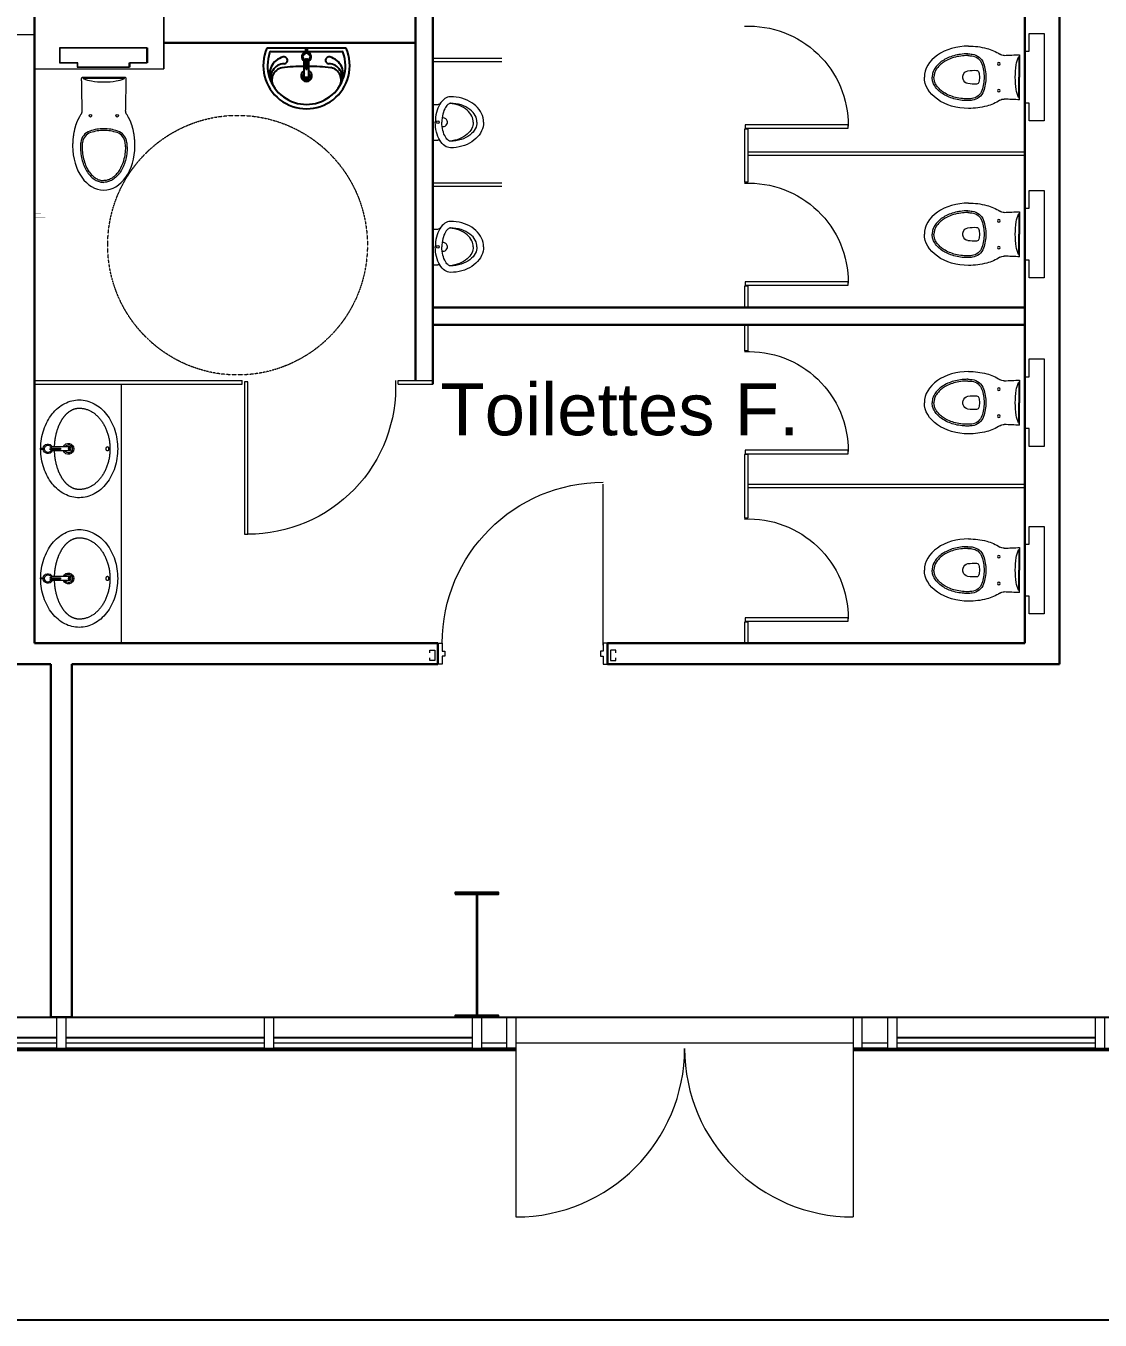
# Model space of a CAD drawing. Header units: metres. Extents: x 134472 to 303672, y 136880 to 366415.
# Drawn here: x 173492 to 179697, y 296349 to 303826 of the extents above; entities that cross this region are included whole.
import ezdxf

# ---------------------------------------------------------------- set-up
doc = ezdxf.new("R2010")
doc.units = ezdxf.units.M
doc.header["$LTSCALE"] = 2
doc.header["$MEASUREMENT"] = 0
doc.linetypes.add('STYLE_12', pattern=[0.46875, 0.3125, -0.15625])
for name, color, linetype in [('0.01', 8, 'Continuous'), ('0.03M', 254, 'Continuous'), ('1', 5, 'Continuous'), ('CFD-Tech Plumbing', 7, 'Continuous'), ('MOJI', 7, 'Continuous')]:
    doc.layers.add(name, color=color, linetype=linetype)
for name, color, linetype, lineweight in [('0.03', 151, 'Continuous', 5), ('0.03TEN', 8, 'STYLE_12', 5), ('0.10', 92, 'Continuous', 9), ('0.15', 5, 'Continuous', 15), ('0.30', 1, 'Continuous', 30), ('slh-aa-sanitaires', 5, 'Continuous', 0)]:
    doc.layers.add(name, color=color, linetype=linetype, lineweight=lineweight)
doc.styles.add('arial', font='arial.ttf')

# ---------------------------------------------------------------- blocks, each defined once
blk = doc.blocks.new('A$C78B22ED9')
for p, q in [((0, 0), (0, 10.3)), ((0, 10.3), (2.89, 10.3)), ((0, 0), (0, -10.3)), ((0, -10.3), (2.89, -10.3))]:
    blk.add_line(p, q)
at = {"flags": 128}
for points in [[(10.25, 14.75), (9.39, 14.68), (8.54, 14.47), (7.71, 14.11), (6.9, 13.63), (6.13, 13.01), (5.39, 12.26), (4.7, 11.4), (4.06, 10.43), (3.49, 9.36), (2.98, 8.19), (2.53, 6.95), (2.17, 5.64), (1.88, 4.28), (1.67, 2.88), (1.54, 1.45), (1.5, 0)], [(10.25, 10.95), (10.02, 10.93), (9.75, 10.86), (9.44, 10.73), (9.08, 10.51), (8.67, 10.18), (8.23, 9.74), (7.78, 9.18), (7.33, 8.49), (6.9, 7.69), (6.51, 6.79), (6.16, 5.8), (5.86, 4.74), (5.62, 3.61), (5.44, 2.43), (5.34, 1.22), (5.3, 0)], [(23.43, 0), (23.37, 0.9), (23.21, 1.8), (22.94, 2.7), (22.55, 3.59), (22.05, 4.48), (21.43, 5.34), (20.7, 6.18), (19.84, 6.98), (18.88, 7.74), (17.81, 8.43), (16.65, 9.06), (15.4, 9.6), (14.08, 10.07), (12.7, 10.44), (11.27, 10.71), (9.81, 10.88)], [(29.37, 0), (29.29, 1.29), (29.08, 2.56), (28.72, 3.82), (28.21, 5.04), (27.58, 6.23), (26.81, 7.37), (25.91, 8.46), (24.89, 9.48), (23.77, 10.43), (22.54, 11.3), (21.22, 12.08), (19.81, 12.77), (18.33, 13.37), (16.79, 13.86), (15.2, 14.25), (13.57, 14.53), (11.92, 14.69), (10.25, 14.75)], [(25.57, 0), (25.51, 0.96), (25.32, 1.93), (25.01, 2.89), (24.56, 3.85), (23.99, 4.79), (23.27, 5.71), (22.42, 6.59), (21.45, 7.42), (20.34, 8.19), (19.13, 8.89), (17.81, 9.5), (16.41, 10.01), (14.93, 10.41), (13.4, 10.71), (11.84, 10.89), (10.25, 10.95)]]:
    blk.add_lwpolyline(points, dxfattribs=at)
at = {"extrusion": (0, 0, -1), "flags": 128}
for points in [[(-10.25, -14.75), (-9.39, -14.68), (-8.54, -14.47), (-7.71, -14.11), (-6.9, -13.63), (-6.13, -13.01), (-5.39, -12.26), (-4.7, -11.4), (-4.06, -10.43), (-3.49, -9.36), (-2.98, -8.19), (-2.53, -6.95), (-2.17, -5.64), (-1.88, -4.28), (-1.67, -2.88), (-1.54, -1.45), (-1.5, 0)], [(-10.25, -10.95), (-10.02, -10.93), (-9.75, -10.86), (-9.44, -10.73), (-9.08, -10.51), (-8.67, -10.18), (-8.23, -9.74), (-7.78, -9.18), (-7.33, -8.49), (-6.9, -7.69), (-6.51, -6.79), (-6.16, -5.8), (-5.86, -4.74), (-5.62, -3.61), (-5.44, -2.43), (-5.34, -1.22), (-5.3, 0)], [(-23.43, 0), (-23.37, -0.9), (-23.21, -1.8), (-22.94, -2.7), (-22.55, -3.59), (-22.05, -4.48), (-21.43, -5.34), (-20.7, -6.18), (-19.84, -6.98), (-18.88, -7.74), (-17.81, -8.43), (-16.65, -9.06), (-15.4, -9.6), (-14.08, -10.07), (-12.7, -10.44), (-11.27, -10.71), (-9.81, -10.88)], [(-25.57, 0), (-25.51, -0.96), (-25.32, -1.93), (-25.01, -2.89), (-24.56, -3.85), (-23.99, -4.79), (-23.27, -5.71), (-22.42, -6.59), (-21.45, -7.42), (-20.34, -8.19), (-19.13, -8.89), (-17.81, -9.5), (-16.41, -10.01), (-14.93, -10.41), (-13.4, -10.71), (-11.84, -10.89), (-10.25, -10.95)], [(-29.37, 0), (-29.29, -1.29), (-29.08, -2.56), (-28.72, -3.82), (-28.21, -5.04), (-27.58, -6.23), (-26.81, -7.38), (-25.91, -8.46), (-24.89, -9.48), (-23.77, -10.43), (-22.54, -11.3), (-21.22, -12.08), (-19.81, -12.77), (-18.33, -13.37), (-16.79, -13.86), (-15.2, -14.25), (-13.57, -14.53), (-11.92, -14.69), (-10.25, -14.75)]]:
    blk.add_lwpolyline(points, dxfattribs=at)
blk.add_circle((3, 0), 0.75)
for centre, radius, start, end in [((2.89, 12.3), 2, 270, 325.48795), ((6, 0), 2.5, 265.41143, 102.88016), ((2.89, -12.3), 2, 34.51205, 90)]:
    blk.add_arc(centre, radius, start, end)
blk = doc.blocks.new('bagno')
for p, q in [((0, 130), (0, 0)), ((0, 120), (1.6, 120)), ((5, 115), (5, 0)), ((0, -130), (0, 0)), ((5, -115), (5, 0)), ((0, -120), (1.6, -120))]:
    blk.add_line(p, q)
for centre in [(120, 77.5), (120, -77.5)]:
    blk.add_circle(centre, 7.5)
for centre, radius, start, end in [((251.8, -75.4), 250, 104.29446, 123.55535), ((295, -245), 425, 90, 104.29446), ((-162.3, -4867.4), 5000, 87.1153, 88.14007), ((1.6, 114), 6, 22.03372, 90), ((-178.2, 41.2), 200, 8.7816, 22.03372), ((91.5, 166.2), 40, 266.91908, 303.55535), ((440, 0), 245, 160.90325, 180), ((440, 0), 235, 160.90325, 180), ((284.1, 54), 80, 97.31689, 160.90325), ((284.1, 54), 70, 97.31689, 160.90325), ((300, -70), 205, 90, 97.31689), ((300, -70), 195, 90, 97.31689), ((-445, 0), 470, 0, 8.7816), ((-445, 0), 470, 351.2184, 0), ((352.3, 0), 120, 166.54889, 180), ((250.2, 24.4), 15, 95.29521, 166.54889), ((264.4, -160), 200, 80.2292, 94.46915), ((292.4, 2.6), 35, 14.91923, 80.2292), ((282.7, 0), 45, 0, 14.91923), ((-178.2, -41.2), 200, 337.96628, 351.2184), ((440, 0), 245, 180, 199.09675), ((440, 0), 235, 180, 199.09675), ((352.3, 0), 120, 180, 193.45111), ((250.2, -24.4), 15, 193.45111, 264.70479), ((264.4, 160), 200, 265.53085, 279.7708), ((292.4, -2.6), 35, 279.7708, 345.08077), ((282.7, 0), 45, 345.08077, 0), ((-162.3, 4867.4), 5000, 271.85993, 272.8847), ((1.6, -114), 6, 270, 337.96628), ((91.5, -166.2), 40, 56.44465, 93.08092), ((251.8, 75.4), 250, 236.44465, 255.70554), ((284.1, -54), 80, 199.09675, 262.68311), ((284.1, -54), 70, 199.09675, 262.68311), ((300, 70), 205, 262.68311, 270), ((300, 70), 195, 262.68311, 270), ((295, 245), 425, 255.70554, 270)]:
    blk.add_arc(centre, radius, start, end)
at = {"extrusion": (0, 0, -1)}
blk.add_ellipse((295, 0), major_axis=(-255, 0), ratio=0.705882, start_param=1.570796, end_param=3.141593, dxfattribs=at)
blk.add_ellipse((295, 0), major_axis=(-255, 0), ratio=0.705882, start_param=1.570796, end_param=3.141593)
for points, knots in [([(300, 135), (307.1, 135), (314.2, 134.8), (334.6, 133.4), (347.9, 131.6), (373.5, 126.4), (386, 122.9), (409.6, 114.5), (420.8, 109.5), (441.5, 98.2), (451, 91.9), (468, 78), (475.5, 70.5), (488, 54.6), (493.1, 46.3), (500, 30.7), (502.2, 23.5), (504.5, 10.9), (505, 5.5), (505, 0)], [1.570796, 1.570796, 1.570796, 1.570796, 1.675776, 1.675776, 1.873884, 1.873884, 2.071992, 2.071992, 2.270101, 2.270101, 2.468209, 2.468209, 2.666317, 2.666317, 2.864425, 2.864425, 3.022458, 3.022458, 3.141593, 3.141593, 3.141593, 3.141593]), ([(300, 125), (306.8, 125), (313.6, 124.8), (333.9, 123.4), (347.2, 121.6), (373.1, 116.2), (385.6, 112.6), (409.1, 103.9), (420.1, 98.7), (438, 88.4), (445.2, 83.5), (458.4, 73), (464.4, 67.4), (474.7, 55.7), (479.2, 49.6), (486.4, 37.1), (489.3, 30.7), (493.3, 17.7), (494.5, 11.1), (495, 3), (495, 1.5), (495, 0)], [1.570796, 1.570796, 1.570796, 1.570796, 1.674428, 1.674428, 1.881692, 1.881692, 2.088956, 2.088956, 2.296219, 2.296219, 2.456954, 2.456954, 2.618871, 2.618871, 2.780788, 2.780788, 2.942705, 2.942705, 3.104622, 3.104622, 3.141593, 3.141593, 3.141593, 3.141593]), ([(300, -125), (306.8, -125), (313.6, -124.8), (333.9, -123.4), (347.2, -121.6), (373.1, -116.2), (385.6, -112.6), (409.1, -103.9), (420.1, -98.7), (438, -88.4), (445.2, -83.5), (458.4, -73), (464.4, -67.4), (474.7, -55.7), (479.2, -49.6), (486.4, -37.1), (489.3, -30.7), (493.3, -17.7), (494.5, -11.1), (495, -3), (495, -1.5), (495, 0)], [1.570796, 1.570796, 1.570796, 1.570796, 1.674428, 1.674428, 1.881692, 1.881692, 2.088956, 2.088956, 2.296219, 2.296219, 2.456954, 2.456954, 2.618871, 2.618871, 2.780788, 2.780788, 2.942705, 2.942705, 3.104622, 3.104622, 3.141593, 3.141593, 3.141593, 3.141593]), ([(300, -135), (307.1, -135), (314.2, -134.8), (334.6, -133.4), (347.9, -131.6), (373.5, -126.4), (386, -122.9), (409.6, -114.5), (420.8, -109.5), (441.5, -98.2), (451, -91.9), (468, -78), (475.5, -70.5), (488, -54.6), (493.1, -46.3), (500, -30.7), (502.2, -23.5), (504.5, -10.9), (505, -5.5), (505, 0)], [1.570796, 1.570796, 1.570796, 1.570796, 1.675776, 1.675776, 1.873884, 1.873884, 2.071992, 2.071992, 2.270101, 2.270101, 2.468209, 2.468209, 2.666317, 2.666317, 2.864425, 2.864425, 3.022458, 3.022458, 3.141593, 3.141593, 3.141593, 3.141593])]:
    blk.add_open_spline(points, degree=3, knots=knots)
blk = doc.blocks.new('bowl')
at = {"layer": 'CFD-Tech Plumbing'}
for p, q in [((0, -229.1), (0, 229.1)), ((-20, 203.3), (-20, 0)), ((-178.1, 12.5), (-66.2, 12.5)), ((-121.8, 4), (-70.1, 4)), ((-29.7, 3), (-5.8, 3)), ((-20, 0), (-20, -203.3)), ((-5.8, -3), (-5.8, 3)), ((-66.2, -12.5), (-178.1, -12.5)), ((-70.1, -4), (-121.8, -4)), ((-5.8, -3), (-29.7, -3))]:
    blk.add_line(p, q, dxfattribs=at)
for centre, radius, start, end in [((-100, 0), 250, 66.42181, 293.57819), ((-100, 0), 225, 70.99921, 289.00079), ((-183.7, 127.6), 72.4, 11.77716, 123.26184), ((-170, 127), 80, 1.71405, 114.98755), ((-152.1, 108.1), 105, 14.93961, 115.74646), ((-30, 203.3), 10, 0, 70.99927), ((-1405, 0), 1300, 0.55093, 6.28827), ((-70, 130), 20, 181.71405, 14.93958), ((-160, 0), 31.5, 23.37987, 336.62013), ((-156.7, 0), 24.8, 149.71071, 210.28929), ((-199.5, 0), 24.8, 329.71071, 30.28929), ((-160, 0), 20, 38.68219, 141.31781), ((-193.7, 0), 24.8, 329.71071, 30.28929), ((-82, 0), 40, 174.26083, 185.73917), ((-50, 0), 27.5, 6.26291, 152.96431), ((-50, 0), 20.5, 90, 270), ((-64, 4), 1.7, 90, 270), ((-64, 4), 1.7, 270, 90), ((-50, 0), 20.5, 270, 90), ((-160, 0), 20, 218.68219, 321.31781), ((-1405, 0), 1300, 353.78851, 359.44907), ((-50, 0), 27.5, 207.03569, 353.73709), ((-64, -4), 1.7, 90, 270), ((-64, -4), 1.7, 270, 90), ((-183.7, -127.6), 72.4, 236.73816, 349.66806), ((-170, -127), 80, 245.01245, 358.28595), ((-152.1, -108.1), 105, 244.25354, 345.06039), ((-70, -130), 20, 345.06042, 178.28601), ((-30, -203.3), 10, 289.00073, 0)]:
    blk.add_arc(centre, radius, start, end, dxfattribs=at)
blk = doc.blocks.new('洗面台')
for p, q in [((-3, -67.8), (-3, -91.7)), ((-3, -67.8), (3, -67.8)), ((3, -91.7), (3, -67.8)), ((-12.5, -128.2), (-12.5, -240.1)), ((-4, -132.1), (-4, -183.8)), ((4, -183.8), (4, -132.1)), ((12.5, -240.1), (12.5, -128.2))]:
    blk.add_line(p, q)
for points in [[(-3, -70, 0), (-16.8, -70.4, 0), (-30.6, -71.3, 0), (-44.3, -72.8, 0), (-57.9, -74.7, 0), (-71.3, -77.2, 0), (-84.6, -80.2, 0), (-97.7, -83.7, 0), (-110.5, -87.7, 0), (-123.1, -92.2, 0), (-135.4, -97.2, 0), (-147.4, -102.7, 0), (-159, -108.6, 0), (-170.2, -114.9, 0), (-181, -121.7, 0), (-191.4, -128.9, 0), (-201.3, -136.4, 0), (-210.8, -144.4, 0), (-219.7, -152.7, 0), (-228.2, -161.3, 0), (-236, -170.2, 0), (-243.3, -179.5, 0), (-250.1, -189, 0), (-256.2, -198.7, 0), (-261.7, -208.7, 0), (-266.6, -218.9, 0), (-270.8, -229.3, 0), (-274.4, -239.8, 0), (-277.4, -250.4, 0), (-279.7, -261.1, 0), (-281.3, -271.9, 0), (-282.2, -282.8, 0), (-282.5, -293.7, 0), (-282.1, -304.6, 0), (-281, -315.4, 0), (-279.2, -326.2, 0), (-276.8, -336.9, 0), (-273.7, -347.5, 0), (-270, -358, 0), (-265.6, -368.3, 0), (-260.6, -378.5, 0), (-254.9, -388.4, 0), (-248.7, -398.1, 0), (-241.8, -407.6, 0), (-234.4, -416.7, 0), (-226.4, -425.6, 0), (-217.8, -434.2, 0), (-208.8, -442.4, 0), (-199.2, -450.3, 0), (-189.2, -457.7, 0), (-178.7, -464.8, 0), (-167.8, -471.5, 0), (-156.5, -477.8, 0), (-144.8, -483.6, 0), (-132.8, -488.9, 0), (-120.4, -493.8, 0), (-107.8, -498.2, 0), (-94.9, -502.1, 0), (-81.7, -505.5, 0), (-68.4, -508.4, 0), (-54.9, -510.8, 0), (-41.3, -512.6, 0), (-27.6, -513.9, 0), (-13.8, -514.7, 0), (0, -515, 0), (13.8, -514.7, 0), (27.6, -513.9, 0), (41.3, -512.6, 0), (54.9, -510.8, 0), (68.4, -508.4, 0), (81.7, -505.5, 0), (94.9, -502.1, 0), (107.8, -498.2, 0), (120.4, -493.8, 0), (132.8, -488.9, 0), (144.8, -483.6, 0), (156.5, -477.8, 0), (167.8, -471.5, 0), (178.7, -464.8, 0), (189.2, -457.7, 0), (199.2, -450.3, 0), (208.8, -442.4, 0), (217.8, -434.2, 0), (226.4, -425.6, 0), (234.4, -416.7, 0), (241.8, -407.6, 0), (248.7, -398.1, 0), (254.9, -388.4, 0), (260.6, -378.5, 0), (265.6, -368.3, 0), (270, -358, 0), (273.7, -347.5, 0), (276.8, -336.9, 0), (279.2, -326.2, 0), (281, -315.4, 0), (282.1, -304.6, 0), (282.5, -293.7, 0), (282.2, -282.8, 0), (281.3, -271.9, 0), (279.7, -261.1, 0), (277.4, -250.4, 0), (274.5, -239.8, 0), (270.9, -229.3, 0), (266.6, -218.9, 0), (261.7, -208.7, 0), (256.2, -198.7, 0), (250.1, -189, 0), (243.3, -179.5, 0), (236, -170.2, 0), (228.2, -161.3, 0), (219.7, -152.7, 0), (210.8, -144.4, 0), (201.3, -136.4, 0), (191.4, -128.9, 0), (181, -121.7, 0), (170.2, -114.9, 0), (159, -108.6, 0), (147.4, -102.7, 0), (135.4, -97.2, 0), (123.1, -92.2, 0), (110.5, -87.7, 0), (97.7, -83.7, 0), (84.6, -80.2, 0), (71.3, -77.2, 0), (57.9, -74.7, 0), (44.3, -72.8, 0), (30.6, -71.3, 0), (16.8, -70.4, 0), (3, -70, 0)], [(-12.5, -150.2, 0), (-15.3, -150.3, 0), (-18.1, -150.4, 0), (-20.8, -150.6, 0), (-23.6, -150.7, 0), (-26.4, -150.9, 0), (-29.1, -151.1, 0), (-31.9, -151.3, 0), (-34.7, -151.6, 0), (-37.4, -151.8, 0), (-40.2, -152.1, 0), (-42.9, -152.4, 0), (-45.6, -152.7, 0), (-48.4, -153.1, 0), (-51.1, -153.4, 0), (-53.8, -153.8, 0), (-56.5, -154.2, 0), (-59.2, -154.6, 0), (-61.9, -155, 0), (-64.6, -155.5, 0), (-67.3, -156, 0), (-69.9, -156.5, 0), (-72.6, -157, 0), (-75.2, -157.5, 0), (-77.9, -158.1, 0), (-80.5, -158.6, 0), (-83.1, -159.2, 0), (-85.7, -159.8, 0), (-88.3, -160.4, 0), (-90.9, -161.1, 0), (-93.4, -161.8, 0), (-96, -162.4, 0), (-98.5, -163.1, 0), (-101, -163.8, 0), (-103.6, -164.6, 0), (-106, -165.3, 0), (-108.5, -166.1, 0), (-111, -166.9, 0), (-113.4, -167.7, 0), (-115.9, -168.5, 0), (-118.3, -169.4, 0), (-120.7, -170.2, 0), (-123.1, -171.1, 0), (-125.4, -172, 0), (-127.8, -172.9, 0), (-130.1, -173.8, 0), (-132.4, -174.8, 0), (-134.7, -175.7, 0), (-137, -176.7, 0), (-139.2, -177.7, 0), (-141.5, -178.7, 0), (-143.7, -179.7, 0), (-145.9, -180.8, 0), (-148.1, -181.8, 0), (-150.2, -182.9, 0), (-152.3, -184, 0), (-154.5, -185.1, 0), (-156.5, -186.2, 0), (-158.6, -187.4, 0), (-160.7, -188.5, 0), (-162.7, -189.7, 0), (-164.7, -190.8, 0), (-166.7, -192, 0), (-168.6, -193.2, 0), (-170.5, -194.5, 0), (-172.4, -195.7, 0), (-174.3, -196.9, 0), (-176.2, -198.2, 0), (-178, -199.5, 0), (-179.8, -200.8, 0), (-181.6, -202.1, 0), (-183.3, -203.4, 0), (-185.1, -204.7, 0), (-186.8, -206, 0), (-188.5, -207.4, 0), (-190.1, -208.7, 0), (-191.7, -210.1, 0), (-193.3, -211.5, 0), (-194.9, -212.9, 0), (-196.4, -214.3, 0), (-198, -215.7, 0), (-199.4, -217.1, 0), (-200.9, -218.6, 0), (-202.3, -220, 0), (-203.7, -221.5, 0), (-205.1, -223, 0), (-206.5, -224.4, 0), (-207.8, -225.9, 0), (-209.1, -227.4, 0), (-210.3, -228.9, 0), (-211.6, -230.5, 0), (-212.7, -232, 0), (-213.9, -233.5, 0), (-215.1, -235.1, 0), (-216.2, -236.6, 0), (-217.2, -238.2, 0), (-218.3, -239.7, 0), (-219.3, -241.3, 0), (-220.3, -242.9, 0), (-221.2, -244.5, 0), (-222.2, -246.1, 0), (-223.1, -247.7, 0), (-223.9, -249.3, 0), (-224.8, -250.9, 0), (-225.6, -252.5, 0), (-226.3, -254.1, 0), (-227.1, -255.8, 0), (-227.8, -257.4, 0), (-228.4, -259, 0), (-229.1, -260.7, 0), (-229.7, -262.3, 0), (-230.2, -264, 0), (-230.8, -265.6, 0), (-231.3, -267.3, 0), (-231.8, -269, 0), (-232.2, -270.6, 0), (-232.6, -272.3, 0), (-233, -274, 0), (-233.4, -275.6, 0), (-233.7, -277.3, 0), (-233.9, -279, 0), (-234.2, -280.7, 0), (-234.4, -282.4, 0), (-234.6, -284.1, 0), (-234.7, -285.7, 0), (-234.9, -287.4, 0), (-234.9, -289.1, 0), (-235, -290.8, 0), (-235, -292.5, 0)], [(235, -292.5, 0), (235, -290.8, 0), (234.9, -289.1, 0), (234.9, -287.4, 0), (234.7, -285.7, 0), (234.6, -284.1, 0), (234.4, -282.4, 0), (234.2, -280.7, 0), (233.9, -279, 0), (233.7, -277.3, 0), (233.4, -275.6, 0), (233, -274, 0), (232.6, -272.3, 0), (232.2, -270.6, 0), (231.8, -269, 0), (231.3, -267.3, 0), (230.8, -265.6, 0), (230.2, -264, 0), (229.7, -262.3, 0), (229.1, -260.7, 0), (228.4, -259, 0), (227.8, -257.4, 0), (227.1, -255.8, 0), (226.3, -254.1, 0), (225.6, -252.5, 0), (224.8, -250.9, 0), (223.9, -249.3, 0), (223.1, -247.7, 0), (222.2, -246.1, 0), (221.2, -244.5, 0), (220.3, -242.9, 0), (219.3, -241.3, 0), (218.3, -239.7, 0), (217.2, -238.2, 0), (216.2, -236.6, 0), (215.1, -235.1, 0), (213.9, -233.5, 0), (212.7, -232, 0), (211.6, -230.5, 0), (210.3, -228.9, 0), (209.1, -227.4, 0), (207.8, -225.9, 0), (206.5, -224.4, 0), (205.1, -223, 0), (203.7, -221.5, 0), (202.3, -220, 0), (200.9, -218.6, 0), (199.4, -217.1, 0), (198, -215.7, 0), (196.4, -214.3, 0), (194.9, -212.9, 0), (193.3, -211.5, 0), (191.7, -210.1, 0), (190.1, -208.7, 0), (188.5, -207.4, 0), (186.8, -206, 0), (185.1, -204.7, 0), (183.3, -203.4, 0), (181.6, -202.1, 0), (179.8, -200.8, 0), (178, -199.5, 0), (176.2, -198.2, 0), (174.3, -196.9, 0), (172.4, -195.7, 0), (170.5, -194.5, 0), (168.6, -193.2, 0), (166.7, -192, 0), (164.7, -190.8, 0), (162.7, -189.7, 0), (160.7, -188.5, 0), (158.6, -187.4, 0), (156.5, -186.2, 0), (154.5, -185.1, 0), (152.3, -184, 0), (150.2, -182.9, 0), (148.1, -181.8, 0), (145.9, -180.8, 0), (143.7, -179.7, 0), (141.5, -178.7, 0), (139.2, -177.7, 0), (137, -176.7, 0), (134.7, -175.7, 0), (132.4, -174.8, 0), (130.1, -173.8, 0), (127.8, -172.9, 0), (125.4, -172, 0), (123.1, -171.1, 0), (120.7, -170.2, 0), (118.3, -169.4, 0), (115.9, -168.5, 0), (113.4, -167.7, 0), (111, -166.9, 0), (108.5, -166.1, 0), (106, -165.3, 0), (103.6, -164.6, 0), (101, -163.8, 0), (98.5, -163.1, 0), (96, -162.4, 0), (93.4, -161.8, 0), (90.9, -161.1, 0), (88.3, -160.4, 0), (85.7, -159.8, 0), (83.1, -159.2, 0), (80.5, -158.6, 0), (77.9, -158.1, 0), (75.2, -157.5, 0), (72.6, -157, 0), (69.9, -156.5, 0), (67.3, -156, 0), (64.6, -155.5, 0), (61.9, -155, 0), (59.2, -154.6, 0), (56.5, -154.2, 0), (53.8, -153.8, 0), (51.1, -153.4, 0), (48.4, -153.1, 0), (45.6, -152.7, 0), (42.9, -152.4, 0), (40.2, -152.1, 0), (37.4, -151.8, 0), (34.7, -151.6, 0), (31.9, -151.3, 0), (29.1, -151.1, 0), (26.4, -150.9, 0), (23.6, -150.7, 0), (20.8, -150.6, 0), (18.1, -150.4, 0), (15.3, -150.3, 0), (12.5, -150.2, 0)], [(-235, -292.5, 0), (-234.9, -296.9, 0), (-234.7, -301.2, 0), (-234.4, -305.6, 0), (-233.9, -309.9, 0), (-233.2, -314.2, 0), (-232.5, -318.5, 0), (-231.5, -322.8, 0), (-230.5, -327.1, 0), (-229.3, -331.4, 0), (-228, -335.6, 0), (-226.5, -339.8, 0), (-224.9, -344, 0), (-223.1, -348.2, 0), (-221.3, -352.3, 0), (-219.3, -356.4, 0), (-217.1, -360.4, 0), (-214.8, -364.4, 0), (-212.4, -368.4, 0), (-209.9, -372.3, 0), (-207.3, -376.2, 0), (-204.5, -380, 0), (-201.6, -383.8, 0), (-198.5, -387.5, 0), (-195.4, -391.1, 0), (-192.1, -394.7, 0), (-188.8, -398.2, 0), (-185.3, -401.7, 0), (-181.7, -405.1, 0), (-177.9, -408.4, 0), (-174.1, -411.7, 0), (-170.2, -414.9, 0), (-166.2, -418, 0), (-162, -421.1, 0), (-157.8, -424, 0), (-153.5, -426.9, 0), (-149.1, -429.7, 0), (-144.6, -432.4, 0), (-140, -435.1, 0), (-135.3, -437.6, 0), (-130.6, -440.1, 0), (-125.7, -442.5, 0), (-120.8, -444.8, 0), (-115.8, -446.9, 0), (-110.8, -449, 0), (-105.7, -451.1, 0), (-100.5, -453, 0), (-95.2, -454.8, 0), (-89.9, -456.5, 0), (-84.6, -458.1, 0), (-79.2, -459.6, 0), (-73.7, -461, 0), (-68.2, -462.4, 0), (-62.7, -463.6, 0), (-57.1, -464.7, 0), (-51.5, -465.7, 0), (-45.8, -466.6, 0), (-40.2, -467.4, 0), (-34.5, -468.1, 0), (-28.8, -468.7, 0), (-23, -469.1, 0), (-17.3, -469.5, 0), (-11.5, -469.8, 0), (-5.8, -470, 0), (0, -470, 0), (5.8, -470, 0), (11.5, -469.8, 0), (17.3, -469.5, 0), (23, -469.1, 0), (28.8, -468.7, 0), (34.5, -468.1, 0), (40.2, -467.4, 0), (45.8, -466.6, 0), (51.5, -465.7, 0), (57.1, -464.7, 0), (62.7, -463.6, 0), (68.2, -462.4, 0), (73.7, -461, 0), (79.2, -459.6, 0), (84.6, -458.1, 0), (89.9, -456.5, 0), (95.2, -454.8, 0), (100.5, -453, 0), (105.7, -451.1, 0), (110.8, -449, 0), (115.8, -446.9, 0), (120.8, -444.8, 0), (125.7, -442.5, 0), (130.6, -440.1, 0), (135.3, -437.6, 0), (140, -435.1, 0), (144.6, -432.4, 0), (149.1, -429.7, 0), (153.5, -426.9, 0), (157.8, -424, 0), (162, -421.1, 0), (166.2, -418, 0), (170.2, -414.9, 0), (174.1, -411.7, 0), (177.9, -408.4, 0), (181.7, -405.1, 0), (185.3, -401.7, 0), (188.8, -398.2, 0), (192.1, -394.7, 0), (195.4, -391.1, 0), (198.5, -387.5, 0), (201.6, -383.8, 0), (204.5, -380, 0), (207.3, -376.2, 0), (209.9, -372.3, 0), (212.4, -368.4, 0), (214.8, -364.4, 0), (217.1, -360.4, 0), (219.3, -356.4, 0), (221.3, -352.3, 0), (223.1, -348.2, 0), (224.9, -344, 0), (226.5, -339.8, 0), (228, -335.6, 0), (229.3, -331.4, 0), (230.5, -327.1, 0), (231.5, -322.8, 0), (232.5, -318.5, 0), (233.2, -314.2, 0), (233.9, -309.9, 0), (234.4, -305.6, 0), (234.7, -301.2, 0), (234.9, -296.9, 0), (235, -292.5, 0)], [(-12.5, -455.5, 0), (-12.5, -455.9, 0), (-12.4, -456.2, 0), (-12.4, -456.6, 0), (-12.3, -456.9, 0), (-12.1, -457.3, 0), (-12, -457.6, 0), (-11.8, -457.9, 0), (-11.5, -458.3, 0), (-11.3, -458.6, 0), (-11, -458.9, 0), (-10.7, -459.2, 0), (-10.4, -459.5, 0), (-10, -459.8, 0), (-9.7, -460.1, 0), (-9.3, -460.4, 0), (-8.8, -460.6, 0), (-8.4, -460.9, 0), (-7.9, -461.1, 0), (-7.4, -461.3, 0), (-6.9, -461.5, 0), (-6.4, -461.7, 0), (-5.9, -461.9, 0), (-5.3, -462.1, 0), (-4.8, -462.2, 0), (-4.2, -462.3, 0), (-3.6, -462.4, 0), (-3, -462.5, 0), (-2.4, -462.6, 0), (-1.8, -462.7, 0), (-1.2, -462.7, 0), (-0.6, -462.7, 0), (0, -462.8, 0), (0.6, -462.7, 0), (1.2, -462.7, 0), (1.8, -462.7, 0), (2.4, -462.6, 0), (3, -462.5, 0), (3.6, -462.4, 0), (4.2, -462.3, 0), (4.8, -462.2, 0), (5.3, -462.1, 0), (5.9, -461.9, 0), (6.4, -461.7, 0), (6.9, -461.5, 0), (7.4, -461.3, 0), (7.9, -461.1, 0), (8.4, -460.9, 0), (8.8, -460.6, 0), (9.3, -460.4, 0), (9.7, -460.1, 0), (10, -459.8, 0), (10.4, -459.5, 0), (10.7, -459.2, 0), (11, -458.9, 0), (11.3, -458.6, 0), (11.5, -458.3, 0), (11.8, -457.9, 0), (12, -457.6, 0), (12.1, -457.3, 0), (12.3, -456.9, 0), (12.4, -456.6, 0), (12.4, -456.2, 0), (12.5, -455.9, 0), (12.5, -455.5, 0), (12.5, -455.1, 0), (12.4, -454.8, 0), (12.4, -454.4, 0), (12.3, -454.1, 0), (12.1, -453.7, 0), (12, -453.4, 0), (11.8, -453.1, 0), (11.5, -452.7, 0), (11.3, -452.4, 0), (11, -452.1, 0), (10.7, -451.8, 0), (10.4, -451.5, 0), (10, -451.2, 0), (9.7, -450.9, 0), (9.3, -450.6, 0), (8.8, -450.4, 0), (8.4, -450.1, 0), (7.9, -449.9, 0), (7.4, -449.7, 0), (6.9, -449.5, 0), (6.4, -449.3, 0), (5.9, -449.1, 0), (5.3, -448.9, 0), (4.8, -448.8, 0), (4.2, -448.7, 0), (3.6, -448.6, 0), (3, -448.5, 0), (2.4, -448.4, 0), (1.8, -448.3, 0), (1.2, -448.3, 0), (0.6, -448.3, 0), (0, -448.3, 0), (-0.6, -448.3, 0), (-1.2, -448.3, 0), (-1.8, -448.3, 0), (-2.4, -448.4, 0), (-3, -448.5, 0), (-3.6, -448.6, 0), (-4.2, -448.7, 0), (-4.8, -448.8, 0), (-5.3, -448.9, 0), (-5.9, -449.1, 0), (-6.4, -449.3, 0), (-6.9, -449.5, 0), (-7.4, -449.7, 0), (-7.9, -449.9, 0), (-8.4, -450.1, 0), (-8.8, -450.4, 0), (-9.3, -450.6, 0), (-9.7, -450.9, 0), (-10, -451.2, 0), (-10.4, -451.5, 0), (-10.7, -451.8, 0), (-11, -452.1, 0), (-11.3, -452.4, 0), (-11.5, -452.7, 0), (-11.8, -453.1, 0), (-12, -453.4, 0), (-12.1, -453.7, 0), (-12.3, -454.1, 0), (-12.4, -454.4, 0), (-12.4, -454.8, 0), (-12.5, -455.1, 0), (-12.5, -455.5, 0)]]:
    blk.add_polyline3d(points)
for centre, radius, start, end in [((0, -112), 27.5, 96.26291, 242.96431), ((0, -112), 20.5, 0, 180), ((0, -112), 20.5, 180, 0), ((-4, -126), 1.7, 0, 180), ((-4, -126), 1.7, 180, 0), ((4, -126), 1.7, 0, 180), ((4, -126), 1.7, 180, 0), ((0, -112), 27.5, 297.03569, 83.73709), ((0, -230), 31.5, 113.37987, 66.62013), ((0, -230), 23.5, 122.13493, 57.86507), ((0, -144), 40, 264.26083, 275.73917), ((0, -255.7), 24.8, 59.71071, 120.28929), ((0, -261.5), 24.8, 59.71071, 120.28929), ((0, -218.7), 24.8, 239.71071, 300.28929), ((115, -292.5), 120, 0, 2.00702)]:
    blk.add_arc(centre, radius, start, end)

msp = doc.modelspace()

# ---------------------------------------------------------------- linework, layer by layer
at = {"layer": '0.01', "linetype": 'Continuous'}
for p, q in [((157846.586, 298099.317), (223846.586, 298099.317)), ((169870.536, 297909.325), (176322.586, 297909.325)), ((170070.586, 297919.325), (176322.586, 297919.325)), ((178270.586, 297919.324), (223666.586, 297919.322)), ((178270.586, 297909.324), (223656.586, 297909.322))]:
    msp.add_line(p, q, dxfattribs=at)
at = {"layer": '0.01', "flags": 128}
for points in [[(173670.586, 297979.324), (172522.586, 297979.324)], [(174870.586, 297979.324), (173722.586, 297979.324)], [(176070.586, 297979.324), (174922.586, 297979.324)], [(179670.586, 297979.324), (178522.586, 297979.324)], [(173670.586, 297919.324), (172522.586, 297919.324)], [(174870.586, 297919.324), (173722.586, 297919.324)], [(176070.586, 297919.324), (174922.586, 297919.324)], [(176322.586, 297919.324), (176122.586, 297919.324)], [(178470.586, 297919.324), (178270.586, 297919.324)], [(179670.586, 297919.324), (178522.586, 297919.324)]]:
    msp.add_lwpolyline(points, dxfattribs=at)
at = {"layer": '0.03', "flags": 128}
for points in [[(177641.784, 303824.227, -0.42791494), (178242.103, 303247.223)], [(177641.784, 302917.227, -0.42791494), (178242.103, 302340.223)], [(177641.784, 301944.227, -0.42791494), (178242.103, 301367.223)], [(175626.583, 301776.446, -0.42791494), (174773.965, 300889.376)], [(175896.581, 300259.317, -0.41421356), (176826.581, 301189.317)], [(177641.784, 300977.227, -0.42791494), (178242.103, 300400.223)], [(176322.586, 296945.322, 0.41421356), (177296.586, 297919.322)], [(177296.586, 297919.322, 0.41421356), (178270.586, 296945.322)]]:
    msp.add_lwpolyline(points, format="xyb", dxfattribs=at)
for points in [[(179261.675, 303379.223), (179261.675, 303679.223), (179286.675, 303679.223), (179286.675, 303781.723), (179373.675, 303781.723), (179373.675, 303276.723), (179286.675, 303276.723), (179286.675, 303379.223), (179261.675, 303379.223)], [(173788.05, 303587.024), (174088.05, 303587.024), (174088.05, 303612.024), (174190.55, 303612.024), (174190.55, 303699.024), (173685.55, 303699.024), (173685.55, 303612.024), (173788.05, 303612.024), (173788.05, 303587.024)], [(174091.583, 303587.024), (173791.583, 303587.024), (173791.583, 303612.024), (173689.083, 303612.024), (173689.083, 303699.024), (174194.083, 303699.024), (174194.083, 303612.024), (174091.583, 303612.024), (174091.583, 303587.024)], [(179261.675, 302472.223), (179261.675, 302772.223), (179286.675, 302772.223), (179286.675, 302874.723), (179373.675, 302874.723), (179373.675, 302369.723), (179286.675, 302369.723), (179286.675, 302472.223), (179261.675, 302472.223)], [(179261.675, 301499.223), (179261.675, 301799.223), (179286.675, 301799.223), (179286.675, 301901.723), (179373.675, 301901.723), (179373.675, 301396.723), (179286.675, 301396.723), (179286.675, 301499.223), (179261.675, 301499.223)], [(176826.581, 300249.317), (176826.581, 301179.317), (176826.581, 301179.317)], [(179261.675, 300532.223), (179261.675, 300832.223), (179286.675, 300832.223), (179286.675, 300934.723), (179373.675, 300934.723), (179373.675, 300429.723), (179286.675, 300429.723), (179286.675, 300532.223), (179261.675, 300532.223)], [(176851.581, 300139.223), (176851.581, 300259.223)], [(173670.586, 297949.324), (172522.586, 297949.324)], [(174870.586, 297949.324), (173722.586, 297949.324)], [(176070.586, 297949.324), (174922.586, 297949.324)], [(176270.586, 297949.324), (176122.586, 297949.324)], [(176270.586, 297949.324), (176122.586, 297949.324)], [(178270.586, 297949.324), (176322.586, 297949.324)], [(178470.586, 297949.324), (178322.586, 297949.324)], [(178470.586, 297949.324), (178322.586, 297949.324)], [(179670.586, 297949.324), (178522.586, 297949.324)], [(176322.586, 297919.324), (176322.586, 296945.322)], [(178270.586, 297919.324), (178270.586, 296945.322)]]:
    msp.add_lwpolyline(points, dxfattribs=at)
at = {"layer": '0.03M', "flags": 128}
msp.add_lwpolyline([(222096.586, 296349.317), (157696.586, 296349.317)], dxfattribs=at)
at = {"layer": '0.03TEN', "flags": 128}
msp.add_lwpolyline([(173964.251, 302559.153, -1), (175464.251, 302559.153, -1), (173964.251, 302559.153)], format="xyb", dxfattribs=at)
at = {"layer": '0.10', "flags": 128}
for points in [[(174741.583, 301757.026), (174741.583, 301777.026)], [(175641.583, 301757.026), (175641.583, 301777.026)]]:
    msp.add_lwpolyline(points, dxfattribs=at)
for points in [[(175824.074, 300204.317), (175824.074, 300217.017, -0.41421356), (175826.374, 300219.317), (175851.774, 300219.317, -0.41421356), (175854.074, 300217.017), (175854.074, 300161.617, -0.41421413), (175851.774, 300159.317), (175826.374, 300159.317, -0.41421299), (175824.074, 300161.617), (175824.074, 300174.317)], [(176899.088, 300204.317), (176899.088, 300217.017, 0.41421356), (176896.788, 300219.317), (176871.388, 300219.317, 0.41421356), (176869.088, 300217.017), (176869.088, 300161.617, 0.41421413), (176871.388, 300159.317), (176896.788, 300159.317, 0.41421299), (176899.088, 300161.617), (176899.088, 300174.317)]]:
    msp.add_lwpolyline(points, format="xyb", dxfattribs=at)
at = {"layer": '0.10'}
for points in [[(173670.586, 298099.317), (173722.586, 298099.317), (173722.586, 297919.324), (173670.586, 297919.324)], [(174870.586, 298099.317), (174922.586, 298099.317), (174922.586, 297919.324), (174870.586, 297919.324)], [(176070.586, 298099.317), (176122.586, 298099.317), (176122.586, 297919.324), (176070.586, 297919.324)], [(176270.586, 298099.317), (176322.586, 298099.317), (176322.586, 297919.324), (176270.586, 297919.324)], [(178322.586, 298099.317), (178270.586, 298099.317), (178270.586, 297919.324), (178322.586, 297919.324)], [(178470.586, 298099.317), (178522.586, 298099.317), (178522.586, 297919.324), (178470.586, 297919.324)], [(179670.586, 298099.317), (179722.586, 298099.317), (179722.586, 297919.324), (179670.586, 297919.324)]]:
    msp.add_lwpolyline(points, close=True, dxfattribs=at)
for points in [[(178242.103, 303254.223), (177646.568, 303254.223), (177646.568, 303234.223), (178242.103, 303234.223)], [(178242.103, 302347.223), (177646.568, 302347.223), (177646.568, 302327.223), (178242.103, 302327.223)], [(174773.965, 300889.376), (174773.965, 301769.376), (174754.755, 301769.376), (174754.755, 300889.376)], [(178242.103, 301374.223), (177646.568, 301374.223), (177646.568, 301354.223), (178242.103, 301354.223)], [(178242.103, 300407.223), (177646.568, 300407.223), (177646.568, 300387.223), (178242.103, 300387.223)]]:
    msp.add_3dface(points, dxfattribs=at)
at = {"layer": '0.15'}
for p, q in [((174288.05, 303977.026), (174288.05, 303577.026)), ((174288.05, 303577.026), (174288.05, 303977.026)), ((173441.583, 303777.026), (173541.583, 303777.026)), ((175841.581, 303639.223), (176241.581, 303639.223)), ((173541.583, 303577.026), (174288.05, 303577.026)), ((173541.583, 303577.026), (174288.05, 303577.026)), ((175841.581, 303619.223), (176241.581, 303619.223)), ((177661.581, 303229.223), (177641.581, 303229.223)), ((177641.581, 303229.223), (177641.581, 302922.223)), ((177661.581, 303229.223), (177661.581, 302922.223)), ((177661.581, 303099.223), (179261.675, 303099.223)), ((177661.581, 303079.223), (179261.675, 303079.223)), ((175841.581, 302919.223), (176241.581, 302919.223)), ((175841.581, 302899.223), (176241.581, 302899.223)), ((177661.581, 302922.223), (177641.581, 302922.223)), ((177661.581, 302322.223), (177641.581, 302322.223)), ((177641.581, 302322.223), (177641.581, 302199.223)), ((177661.581, 302322.223), (177661.581, 302199.223)), ((177641.581, 302099.223), (177641.581, 301949.223)), ((177661.581, 302099.223), (177661.581, 301949.223)), ((177661.581, 301949.223), (177641.581, 301949.223)), ((177661.581, 301349.223), (177641.581, 301349.223)), ((177641.581, 301349.223), (177641.581, 300982.223)), ((177661.581, 301349.223), (177661.581, 300982.223)), ((177661.581, 301179.223), (179261.675, 301179.223)), ((177661.581, 301159.223), (179261.675, 301159.223)), ((177661.581, 300982.223), (177641.581, 300982.223)), ((177661.581, 300382.223), (177641.581, 300382.223)), ((177641.581, 300382.223), (177641.581, 300259.223)), ((177661.581, 300382.223), (177661.581, 300259.223))]:
    msp.add_line(p, q, dxfattribs=at)
at = {"layer": '0.15', "flags": 128}
for points in [[(173541.583, 301777.026), (174741.583, 301777.026)], [(173541.583, 301757.026), (174741.583, 301757.026)], [(175641.583, 301777.026), (175841.581, 301777.026)], [(175641.583, 301757.026), (175841.581, 301757.026)], [(175871.581, 300244.317), (175871.581, 300259.317), (175896.581, 300259.317), (175896.581, 300214.317), (175911.581, 300214.317), (175911.581, 300184.317), (175896.581, 300184.317), (175896.581, 300139.317), (175871.581, 300139.317), (175871.581, 300154.317)], [(176851.581, 300244.317), (176851.581, 300259.317), (176826.581, 300259.317), (176826.581, 300214.317), (176811.581, 300214.317), (176811.581, 300184.317), (176826.581, 300184.317), (176826.581, 300139.317), (176851.581, 300139.317), (176851.581, 300154.317)]]:
    msp.add_lwpolyline(points, dxfattribs=at)
at = {"layer": '0.30'}
for p, q in [((179461.675, 307414.736), (179461.675, 300139.223)), ((173541.583, 307294.736), (173541.583, 300259.317)), ((179261.675, 307294.736), (179261.675, 300259.223)), ((175841.581, 305797.026), (175841.581, 301757.026)), ((174288.05, 303727.026), (175741.581, 303727.026)), ((175841.581, 302199.223), (179261.675, 302199.223)), ((175841.581, 302099.223), (179261.675, 302099.223)), ((179241.675, 302099.223), (176851.581, 302099.223)), ((173636.586, 298099.317), (173636.586, 300139.317)), ((173756.586, 298099.317), (173756.586, 300139.223)), ((173756.586, 300139.223), (175871.581, 300139.223)), ((173636.586, 298099.317), (173756.586, 298099.317))]:
    msp.add_line(p, q, dxfattribs=at)
at = {"layer": '0.30', "flags": 128}
for points in [[(173541.583, 300259.223), (173541.583, 306174.736)], [(175741.581, 305797.026), (175741.581, 301777.024)], [(175871.581, 300259.223), (173541.583, 300259.223)], [(175871.581, 300259.223), (175871.581, 300139.223)], [(176851.581, 300259.317), (176851.581, 300139.317)], [(179261.675, 300259.223), (176851.581, 300259.223)], [(173636.586, 300139.317), (171376.586, 300139.317)], [(176851.581, 300139.223), (179461.675, 300139.223)], [(176096.586, 298170.917), (176096.586, 298199.317)]]:
    msp.add_lwpolyline(points, dxfattribs=at)
at = {"layer": '1', "color": 5, "linetype": 'Continuous', "ltscale": 2410.095415}
for points in [[(175971.586, 298809.317), (176221.586, 298809.317), (176221.586, 298819.317), (175971.586, 298819.317), (175971.586, 298809.317)], [(176093.586, 298109.317), (176099.586, 298109.317), (176099.586, 298809.317), (176093.586, 298809.317), (176093.586, 298109.317)], [(175971.586, 298099.317), (176221.586, 298099.317), (176221.586, 298109.317), (175971.586, 298109.317), (175971.586, 298099.317)]]:
    msp.add_lwpolyline(points, close=True, dxfattribs=at)
at = {"layer": 'slh-aa-sanitaires'}
msp.add_line((174041.583, 301757.026), (174041.583, 300259.317), dxfattribs=at)
at = {"layer": 'slh-aa-sanitaires', "flags": 128}
for points in [[(173821.583, 303527.026), (173821.583, 303525.378, 0.30556981), (173825.332, 303519.816, 0.05788782), (173869.829, 303507.553, 0.03833571), (173941.583, 303502.044, 0.03833571), (174013.337, 303507.553, 0.05788782), (174057.834, 303519.816, 0.30556981), (174061.583, 303525.378), (174061.583, 303527.026)], [(174076.583, 303127.026, 0.03193682), (174074.914, 303153.134, 0.28479312), (174021.738, 303218.543, 0.08351869), (173941.583, 303232.026, 0.08351869), (173861.428, 303218.543, 0.28479312), (173808.253, 303153.134, 0.03193682), (173806.583, 303127.026)], [(174066.583, 303127.026, 0.03193682), (174064.995, 303151.861, 0.28479312), (174018.467, 303209.094, 0.08351869), (173941.583, 303222.026, 0.08351869), (173864.7, 303209.094, 0.28479312), (173818.171, 303151.861, 0.03193682), (173816.583, 303127.026)]]:
    msp.add_lwpolyline(points, format="xyb", dxfattribs=at)
msp.add_lwpolyline([(174056.614, 303522.026), (173941.583, 303522.026), (173826.553, 303522.026)], dxfattribs=at)
at = {"layer": 'slh-aa-sanitaires', "const_width": 1, "flags": 128}
for points in [[(173541.583, 303241.807), (173604.083, 303241.807), (173604.083, 302716.807), (173541.583, 302716.807)], [(173541.583, 303216.807), (173579.083, 303216.807), (173579.083, 302741.807), (173541.583, 302741.807)]]:
    msp.add_lwpolyline(points, dxfattribs=at)
at = {"layer": 'slh-aa-sanitaires'}
for centre in [(173864.083, 303307.026), (174019.083, 303307.026)]:
    msp.add_circle(centre, 7.5, dxfattribs=at)
for major_axis, ratio, start_param, end_param in [((0.121, -255), 0.70582748, 4.71205451, 6.28251393), ((0.054, 255), 0.70582757, 3.14189337, 4.7125388)]:
    msp.add_ellipse((173941.583, 303132.026), major_axis=major_axis, ratio=ratio, start_param=start_param, end_param=end_param, dxfattribs=at)
msp.add_rational_spline([(174121.569, 303132.026), (174121.569, 303185.317), (174108.412, 303236.957), (174097.938, 303278.065), (174074.49, 303313.416), (174067.212, 303324.39), (174067.875, 303337.541), (174070.13, 303432.248), (174071.583, 303527.026), (174006.583, 303527.026), (173941.583, 303527.026), (173876.583, 303527.026), (173811.583, 303527.026), (173813.037, 303432.248), (173815.292, 303337.541), (173815.955, 303324.39), (173808.677, 303313.416), (173785.229, 303278.065), (173774.755, 303236.957), (173761.597, 303185.317), (173761.597, 303132.026)], [1, 0.992229717682, 1, 0.985907394809, 1, 0.94985757462, 1, 0.999959892022, 1, 1, 1, 1, 1, 0.999959892022, 1, 0.94985757462, 1, 0.985907394809, 1, 0.992229717682, 1], degree=2, knots=[0, 0, 0, 0.11111111, 0.11111111, 0.22222222, 0.22222222, 0.33333333, 0.33333333, 0.44444444, 0.44444444, 0.5, 0.5, 0.55555556, 0.55555556, 0.66666667, 0.66666667, 0.77777778, 0.77777778, 0.88888889, 0.88888889, 1, 1, 1], dxfattribs=at)
for points, knots in [([(173806.583, 303127.026), (173806.583, 303119.914), (173806.826, 303112.801), (173808.225, 303092.377), (173810.002, 303079.163), (173815.216, 303053.509), (173818.654, 303041.07), (173827.07, 303017.438), (173832.047, 303006.245), (173843.37, 302985.536), (173849.714, 302976.018), (173863.555, 302959.031), (173871.051, 302951.561), (173886.937, 302938.984), (173895.327, 302933.878), (173910.93, 302927.049), (173918.036, 302924.851), (173930.647, 302922.528), (173936.115, 302922.026), (173941.583, 302922.026)], [0, 0, 0, 0, 0.10497983, 0.10497983, 0.303088, 0.303088, 0.50119616, 0.50119616, 0.69930432, 0.69930432, 0.89741249, 0.89741249, 1.09552065, 1.09552065, 1.29362881, 1.29362881, 1.45166202, 1.45166202, 1.57079633, 1.57079633, 1.57079633, 1.57079633]), ([(173816.583, 303127.026), (173816.583, 303120.23), (173816.812, 303113.433), (173818.183, 303093.156), (173820.011, 303079.788), (173825.409, 303053.945), (173828.979, 303041.465), (173837.694, 303017.95), (173842.838, 303006.91), (173853.151, 302989.018), (173858.055, 302981.778), (173868.551, 302968.595), (173874.152, 302962.659), (173885.847, 302952.291), (173891.942, 302947.862), (173904.459, 302940.595), (173910.876, 302937.761), (173923.882, 302933.729), (173930.464, 302932.531), (173938.569, 302932.069), (173940.076, 302932.026), (173941.583, 302932.026)], [0, 0, 0, 0, 0.10363185, 0.10363185, 0.31089556, 0.31089556, 0.51815927, 0.51815927, 0.72542298, 0.72542298, 0.88615756, 0.88615756, 1.0480745, 1.0480745, 1.20999143, 1.20999143, 1.37190836, 1.37190836, 1.53382529, 1.53382529, 1.57079633, 1.57079633, 1.57079633, 1.57079633]), ([(174066.583, 303127.026), (174066.583, 303120.23), (174066.354, 303113.433), (174064.983, 303093.156), (174063.156, 303079.788), (174057.758, 303053.945), (174054.187, 303041.465), (174045.473, 303017.95), (174040.328, 303006.91), (174030.015, 302989.018), (174025.111, 302981.778), (174014.615, 302968.595), (174009.015, 302962.659), (173997.32, 302952.291), (173991.224, 302947.862), (173978.707, 302940.595), (173972.29, 302937.761), (173959.285, 302933.729), (173952.702, 302932.531), (173944.597, 302932.069), (173943.09, 302932.026), (173941.583, 302932.026)], [0, 0, 0, 0, 0.10363185, 0.10363185, 0.31089556, 0.31089556, 0.51815927, 0.51815927, 0.72542298, 0.72542298, 0.88615756, 0.88615756, 1.0480745, 1.0480745, 1.20999143, 1.20999143, 1.37190836, 1.37190836, 1.53382529, 1.53382529, 1.57079633, 1.57079633, 1.57079633, 1.57079633]), ([(174076.583, 303127.026), (174076.583, 303119.914), (174076.34, 303112.801), (174074.942, 303092.377), (174073.165, 303079.163), (174067.95, 303053.509), (174064.512, 303041.07), (174056.097, 303017.438), (174051.119, 303006.245), (174039.797, 302985.536), (174033.452, 302976.018), (174019.612, 302959.031), (174012.116, 302951.561), (173996.23, 302938.984), (173987.839, 302933.878), (173972.237, 302927.049), (173965.13, 302924.851), (173952.519, 302922.528), (173947.051, 302922.026), (173941.583, 302922.026)], [0, 0, 0, 0, 0.10497983, 0.10497983, 0.303088, 0.303088, 0.50119616, 0.50119616, 0.69930432, 0.69930432, 0.89741249, 0.89741249, 1.09552065, 1.09552065, 1.29362881, 1.29362881, 1.45166202, 1.45166202, 1.57079633, 1.57079633, 1.57079633, 1.57079633])]:
    msp.add_open_spline(points, degree=3, knots=knots, dxfattribs=at)

# ---------------------------------------------------------------- block references
at = {"layer": 'slh-aa-sanitaires', "yscale": -1}
for name, p, rotation in [('bagno', (179231.675, 303529.223), 180), ('bagno', (179231.675, 302622.223), 180), ('bagno', (179231.675, 301649.223), 180), ('洗面台', (173507.012, 301382.599), 270), ('洗面台', (173507.012, 300633.744), 270), ('bagno', (179231.675, 300682.223), 180)]:
    msp.add_blockref(name, p, dxfattribs=dict(at, rotation=rotation))
at = {"layer": 'slh-aa-sanitaires', "rotation": 90}
msp.add_blockref('bowl', (175112.452, 303697.024), dxfattribs=at)
at = {"layer": 'slh-aa-sanitaires', "xscale": 10, "yscale": 10}
for p in [(175841.581, 303269.223), (175841.581, 302549.223)]:
    msp.add_blockref('A$C78B22ED9', p, dxfattribs=at)

# ---------------------------------------------------------------- texts
at = {"layer": 'MOJI', "lineweight": 0, "style": 'arial'}
msp.add_text('Toilettes F. ', height=300, dxfattribs=at).set_placement((175885.659, 301460.831))

doc.saveas('drawing.dxf')
